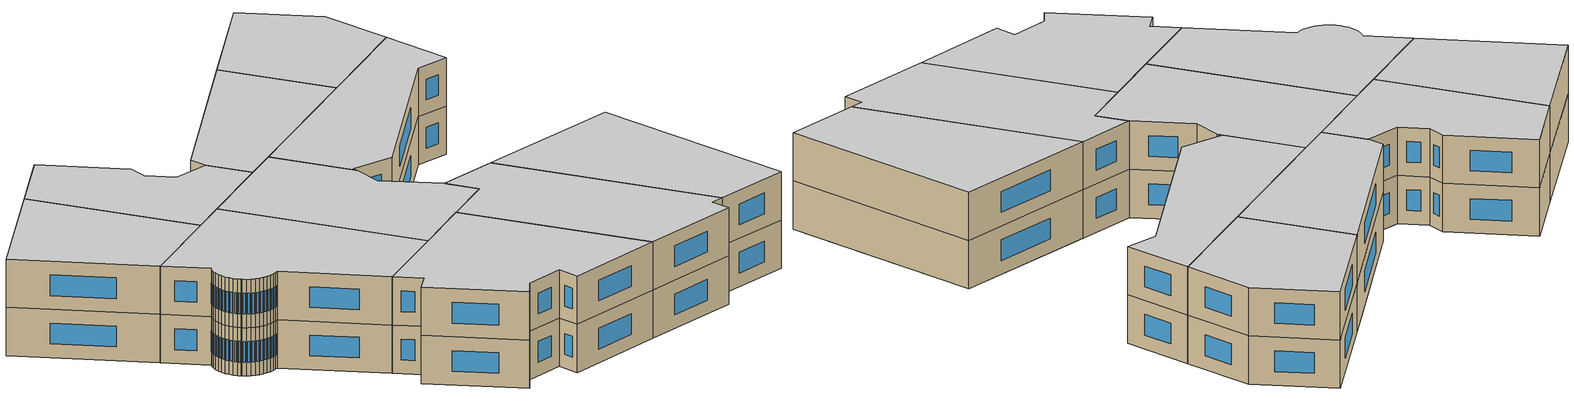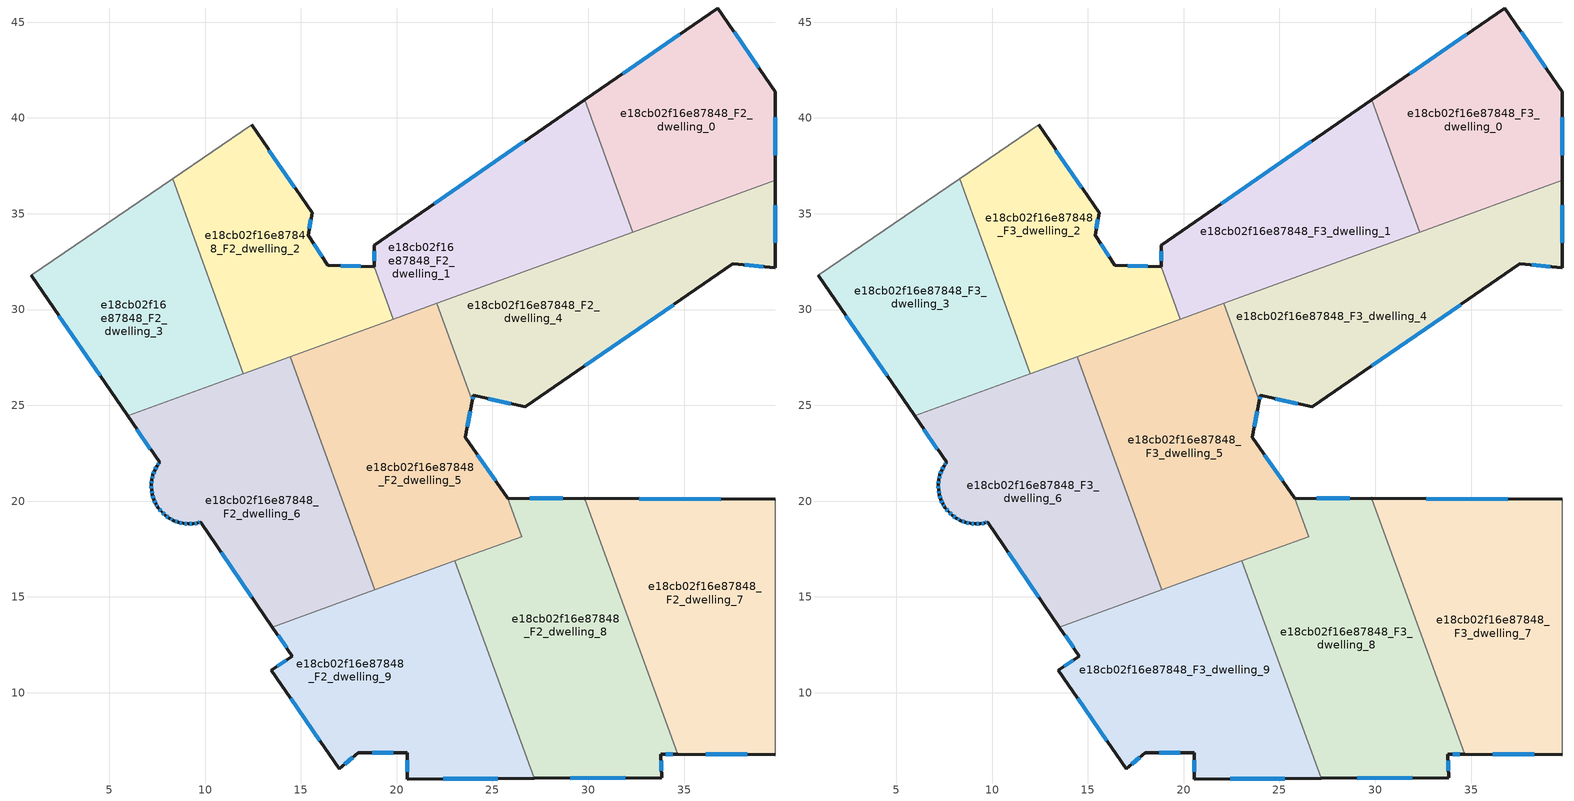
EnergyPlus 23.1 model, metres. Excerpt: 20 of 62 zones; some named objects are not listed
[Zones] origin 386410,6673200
e18cb02f16e87848_F2_dwelling_0
 floor to e18cb02f16e87848_F1_dwelling_4 (EU_floor_Construction): 36.76,45.74 39.75,41.37 39.75,36.74 32.33,34.04 29.82,40.94 z6
 wall outside (EU_wall_Construction): 39.75,36.74 39.75,41.37 36.76,45.74 29.82,40.95 z6:9
 wall to e18cb02f16e87848_F2_dwelling_1 (EU_wall_Construction): 29.82,40.95 32.32,34.04 z6:9
 wall to e18cb02f16e87848_F2_dwelling_4 (EU_wall_Construction): 32.32,34.04 39.75,36.74 z6:9
 window (EU_Window_Construction): 34.78,44.37 31.8,42.32 / 38.9,42.62 37.62,44.49 / 39.75,38.06 39.75,40.05 z6.86:8.14
e18cb02f16e87848_F2_dwelling_1
 floor to e18cb02f16e87848_F1_dwelling_0 (EU_floor_Construction): 27.97,39.67 22.83,30.59 19.83,29.5 18.84,32.23 18.82,33.36 z6
 floor to e18cb02f16e87848_F1_dwelling_5 (EU_floor_Construction): 32.32,34.05 22.83,30.59 26.61,37.28 z6
 floor to e18cb02f16e87848_F1_dwelling_4 (EU_floor_Construction): 29.82,40.94 32.32,34.05 26.61,37.28 27.97,39.67 z6
 wall outside (EU_wall_Construction): 29.82,40.95 18.82,33.36 18.84,32.23 z6:9
 wall to e18cb02f16e87848_F2_dwelling_2 (EU_wall_Construction): 18.84,32.23 19.83,29.5 z6:9
 wall to e18cb02f16e87848_F2_dwelling_5 (EU_wall_Construction): 19.83,29.5 22.1,30.33 z6:9
 wall to e18cb02f16e87848_F2_dwelling_4 (EU_wall_Construction): 22.1,30.33 32.32,34.04 z6:9
 window (EU_Window_Construction): 18.83,33.03 18.83,32.55 / 26.67,38.78 21.96,35.53 z6.86:8.14
e18cb02f16e87848_F2_dwelling_2
 floor to e18cb02f16e87848_F1_dwelling_1 (EU_floor_Construction): 15.59,35.05 15.38,33.88 16.4,32.32 16.59,32.31 17.98,30.15 19.4,29.35 14.08,27.41 11.12,29.09 8.31,36.82 12.43,39.64 z6
 floor to e18cb02f16e87848_F1_dwelling_0 (EU_floor_Construction): 18.84,32.23 19.83,29.5 19.4,29.35 17.98,30.15 17.8,30.43 16.59,32.31 z6
 floor to e18cb02f16e87848_F1_dwelling_2 (EU_floor_Construction): 14.08,27.41 12,26.66 11.12,29.09 z6
 wall outside (EU_wall_Construction): 18.84,32.23 16.4,32.32 15.38,33.88 15.59,35.05 12.43,39.64 z6:9
 wall to e18cb02f16e87848_F2_dwelling_3 (EU_wall_Construction): 8.31,36.82 12,26.66 z6:9
 wall adiabatic (EU_wall_Construction): 12.43,39.64 8.31,36.82 z6:9
 wall to e18cb02f16e87848_F2_dwelling_6 (EU_wall_Construction): 12,26.66 14.44,27.54 z6:9
 wall to e18cb02f16e87848_F2_dwelling_5 (EU_wall_Construction): 14.44,27.54 19.83,29.5 z6:9
 window (EU_Window_Construction): 16.11,32.76 15.67,33.44 / 18.14,32.25 17.1,32.29 / 14.68,36.36 13.33,38.33 / 15.44,34.22 15.53,34.71 z6.86:8.14
e18cb02f16e87848_F2_dwelling_3
 floor to e18cb02f16e87848_F1_dwelling_2 (EU_floor_Construction): 11.12,29.09 12,26.66 9.18,25.63 2.61,29.35 0.94,31.78 3.4,33.46 z6
 floor to e18cb02f16e87848_F1_dwelling_1 (EU_floor_Construction): 8.31,36.82 11.12,29.09 3.4,33.46 z6
 floor to e18cb02f16e87848_F1_dwelling_3 (EU_floor_Construction): 9.18,25.63 5.96,24.46 2.61,29.35 z6
 wall outside (EU_wall_Construction): 0.94,31.78 5.96,24.46 z6:9
 wall adiabatic (EU_wall_Construction): 8.31,36.82 0.94,31.78 z6:9
 wall to e18cb02f16e87848_F2_dwelling_6 (EU_wall_Construction): 5.96,24.46 12,26.65 z6:9
 window (EU_Window_Construction): 2.37,29.69 4.52,26.55 z6.86:8.14
e18cb02f16e87848_F2_dwelling_4
 floor to e18cb02f16e87848_F1_dwelling_5 (EU_floor_Construction): 33.62,33.31 30.26,27.36 27.88,25.72 22.71,28.64 22.33,29.71 22.83,30.59 32.33,34.04 z6
 floor to e18cb02f16e87848_F1_dwelling_4 (EU_floor_Construction): 39.75,36.74 39.75,32.18 37.55,32.39 30.26,27.36 33.62,33.31 32.33,34.04 z6
 floor to e18cb02f16e87848_F1_dwelling_0 (EU_floor_Construction): 22.83,30.59 22.33,29.71 22.1,30.33 z6
 floor to e18cb02f16e87848_F1_dwelling_6 (EU_floor_Construction): 27.88,25.72 26.72,24.93 24.01,25.52 23.95,25.23 22.71,28.64 z6
 wall outside (EU_wall_Construction): 23.96,25.23 24.01,25.52 26.72,24.93 37.55,32.39 39.75,32.18 39.75,36.74 z6:9
 wall to e18cb02f16e87848_F2_dwelling_5 (EU_wall_Construction): 22.1,30.33 23.96,25.23 z6:9
 window (EU_Window_Construction): 29.82,27.06 34.46,30.26 / 24.79,25.35 25.95,25.1 / 23.97,25.31 23.99,25.44 / 39.75,33.48 39.75,35.44 / 38.18,32.33 39.12,32.24 z6.86:8.14
e18cb02f16e87848_F2_dwelling_5
 floor to e18cb02f16e87848_F1_dwelling_6 (EU_floor_Construction): 22.71,28.64 23.95,25.23 23.59,23.34 25.8,20.16 25.95,19.75 24.65,17.47 21.49,16.32 17.75,18.44 17.04,20.38 21.96,29.07 z6
 floor to e18cb02f16e87848_F1_dwelling_1 (EU_floor_Construction): 21.46,28.18 19.34,24.43 14.59,27.12 14.44,27.54 19.4,29.35 z6
 floor to e18cb02f16e87848_F1_dwelling_8 (EU_floor_Construction): 25.95,19.75 26.53,18.15 26.1,18 25.23,18.49 z6
 floor to e18cb02f16e87848_F1_dwelling_5 (EU_floor_Construction): 22.33,29.71 22.71,28.64 21.96,29.07 z6
 floor to e18cb02f16e87848_F1_dwelling_9 (EU_floor_Construction): 26.1,18 24.65,17.47 25.23,18.49 z6
 floor to e18cb02f16e87848_F1_dwelling_2 (EU_floor_Construction): 19.34,24.43 17.38,20.98 16.68,21.38 14.59,27.12 z6
 floor adiabatic (EU_floor_Construction): 22.1,30.33 22.33,29.71 17.04,20.38 16.68,21.38 17.38,20.98 21.46,28.18 19.4,29.35 z6
 floor to e18cb02f16e87848_F1_dwelling_7 (EU_floor_Construction): 21.49,16.32 18.87,15.37 17.75,18.44 z6
 wall outside (EU_wall_Construction): 25.8,20.16 23.59,23.34 23.96,25.23 z6:9
 wall to e18cb02f16e87848_F2_dwelling_8 (EU_wall_Construction): 23.05,16.89 26.53,18.15 25.8,20.16 z6:9
 wall to e18cb02f16e87848_F2_dwelling_6 (EU_wall_Construction): 14.44,27.54 18.87,15.37 z6:9
 wall to e18cb02f16e87848_F2_dwelling_9 (EU_wall_Construction): 18.87,15.37 23.04,16.89 z6:9
 window (EU_Window_Construction): 25.17,21.07 24.22,22.43 / 23.69,23.88 23.85,24.69 z6.86:8.14
e18cb02f16e87848_F2_dwelling_6
 floor to e18cb02f16e87848_F1_dwelling_3 (EU_floor_Construction): 16.68,21.38 17.04,20.38 13.29,13.76 9.77,18.9 9.64,18.87 9.38,18.82 9.12,18.81 8.86,18.84 8.61,18.9 8.37,18.99 8.14,19.11 7.93,19.26 7.74,19.44 7.57,19.64 7.54,19.67 7.43,19.86 7.33,20.09 7.25,20.34 7.21,20.6 7.2,20.86 7.22,21.12 7.28,21.37 7.37,21.61 7.49,21.84 7.62,22.03 5.96,24.46 9.18,25.63 z6
 floor to e18cb02f16e87848_F1_dwelling_6 (EU_floor_Construction): 17.04,20.38 17.75,18.44 16.38,19.22 z6
 floor to e18cb02f16e87848_F1_dwelling_2 (EU_floor_Construction): 14.59,27.12 16.68,21.38 9.18,25.63 14.08,27.41 z6
 floor to e18cb02f16e87848_F1_dwelling_7 (EU_floor_Construction): 17.75,18.44 18.87,15.37 13.52,13.42 13.29,13.76 16.38,19.22 z6
 floor to e18cb02f16e87848_F1_dwelling_1 (EU_floor_Construction): 14.44,27.54 14.59,27.12 14.08,27.41 z6
 wall outside (EU_wall_Construction): 5.96,24.46 7.62,22.03 7.49,21.84 7.37,21.61 7.28,21.37 7.22,21.12 7.2,20.86 7.21,20.6 7.25,20.34 7.33,20.09 7.43,19.86 7.54,19.67 7.57,19.64 7.74,19.44 7.93,19.26 8.14,19.11 8.37,18.99 8.61,18.9 8.86,18.84 9.12,18.81 9.38,18.82 9.64,18.87 9.77,18.9 13.52,13.42 z6:9
 wall to e18cb02f16e87848_F2_dwelling_9 (EU_wall_Construction): 13.52,13.42 18.87,15.37 z6:9
 window (EU_Window_Construction): 8.44,18.96 8.54,18.92 / 8.2,19.07 8.3,19.02 / 7.99,19.22 8.08,19.15 / 7.79,19.39 7.87,19.31 / 7.62,19.58 7.69,19.49 / 7.47,19.8 7.51,19.73 / 7.36,20.03 7.4,19.92 / 7.27,20.27 7.3,20.16 / 7.22,20.52 7.24,20.42 / 7.2,20.78 7.2,20.67 / 7.22,21.04 7.21,20.93 / 7.26,21.3 7.24,21.19 / 7.35,21.54 7.31,21.44 / 7.46,21.78 7.41,21.68 / 7.59,21.98 7.53,21.9 / 6.43,23.76 7.15,22.72 / 10.84,17.34 12.45,14.99 / 9.68,18.88 9.73,18.89 / 9.46,18.83 9.56,18.85 / 9.2,18.82 9.31,18.82 / 8.94,18.83 9.05,18.82 / 8.68,18.88 8.79,18.85 z6.86:8.14
e18cb02f16e87848_F2_dwelling_7
 floor to e18cb02f16e87848_F1_dwelling_8 (EU_floor_Construction): 39.75,20.1 39.75,10.27 31.77,14.79 29.83,20.14 z6
 floor to e18cb02f16e87848_F1_dwelling_9 (EU_floor_Construction): 39.75,10.27 39.75,6.77 34.68,6.8 31.77,14.79 z6
 wall outside (EU_wall_Construction): 34.68,6.8 39.75,6.77 / 39.75,20.1 29.83,20.14 z6:9
 wall adiabatic (EU_wall_Construction): 39.75,6.77 39.75,20.1 z6:9
 wall to e18cb02f16e87848_F2_dwelling_8 (EU_wall_Construction): 29.83,20.14 34.67,6.8 z6:9
 window (EU_Window_Construction): 36.13,6.79 38.3,6.78 / 36.92,20.11 32.67,20.13 z6.86:8.14
e18cb02f16e87848_F2_dwelling_8
 floor to e18cb02f16e87848_F1_dwelling_9 (EU_floor_Construction): 31.77,14.79 34.67,6.8 33.78,6.8 33.73,8.18 24.26,13.54 23.54,15.51 24.65,17.47 26.1,18 z6
 floor to e18cb02f16e87848_F1_dwelling_10 (EU_floor_Construction): 33.73,8.18 33.84,5.56 27.17,5.53 24.26,13.54 z6
 floor to e18cb02f16e87848_F1_dwelling_8 (EU_floor_Construction): 29.83,20.14 31.77,14.79 26.1,18 26.53,18.15 25.95,19.75 26.17,20.16 z6
 floor to e18cb02f16e87848_F1_dwelling_6 (EU_floor_Construction): 24.65,17.47 23.54,15.51 23.04,16.88 z6; 26.17,20.16 25.95,19.75 25.8,20.16 z6
 wall outside (EU_wall_Construction): 27.17,5.53 33.84,5.56 33.78,6.8 34.67,6.8 / 29.83,20.14 25.8,20.16 z6:9
 wall to e18cb02f16e87848_F2_dwelling_9 (EU_wall_Construction): 23.04,16.88 27.17,5.53 z6:9
 window (EU_Window_Construction): 29.08,5.54 31.93,5.55 / 28.67,20.14 26.95,20.15 / 34.04,6.8 34.42,6.8 / 33.82,5.92 33.8,6.45 z6.86:8.14
e18cb02f16e87848_F2_dwelling_9
 floor to e18cb02f16e87848_F1_dwelling_10 (EU_floor_Construction): 24.26,13.54 27.17,5.53 20.55,5.5 20.56,6.87 18.65,6.88 22.87,14.33 z6
 floor to e18cb02f16e87848_F1_dwelling_7 (EU_floor_Construction): 23.39,15.25 18.65,6.88 18.01,6.88 17.01,6.03 13.45,11.17 14.56,11.91 13.52,13.42 21.49,16.32 z6
 floor to e18cb02f16e87848_F1_dwelling_9 (EU_floor_Construction): 23.54,15.51 24.26,13.54 22.87,14.33 z6
 floor to e18cb02f16e87848_F1_dwelling_6 (EU_floor_Construction): 23.04,16.88 23.54,15.51 23.39,15.25 21.49,16.32 z6
 wall outside (EU_wall_Construction): 13.52,13.42 14.56,11.91 13.45,11.17 17.01,6.03 18.01,6.88 20.56,6.87 20.55,5.5 27.17,5.53 z6:9
 window (EU_Window_Construction): 14.47,9.7 15.99,7.5 / 14.24,11.7 13.76,11.38 / 13.82,12.99 14.26,12.35 / 22.44,5.51 25.28,5.52 / 20.56,6.48 20.55,5.89 / 18.74,6.88 19.83,6.87 / 17.29,6.27 17.72,6.64 z6.86:8.14
e18cb02f16e87848_F3_dwelling_0
 floor to e18cb02f16e87848_F2_dwelling_0 (EU_floor_Construction): 36.76,45.74 39.75,41.37 39.75,36.74 32.32,34.04 29.82,40.95 z9
 wall outside (EU_wall_Construction): 39.75,36.74 39.75,41.37 36.76,45.74 29.82,40.95 z9:12
 wall to e18cb02f16e87848_F3_dwelling_1 (EU_wall_Construction): 29.82,40.95 32.32,34.04 z9:12
 wall to e18cb02f16e87848_F3_dwelling_4 (EU_wall_Construction): 32.32,34.04 39.75,36.74 z9:12
 window (EU_Window_Construction): 34.78,44.37 31.8,42.32 / 38.9,42.62 37.62,44.49 / 39.75,38.06 39.75,40.05 z9.86:11.14
 ceiling to e18cb02f16e87848_F4_dwelling_0 (EU_floor_Construction): 39.75,36.74 39.75,41.37 36.76,45.74 29.82,40.95 32.32,34.04 z12
e18cb02f16e87848_F3_dwelling_1
 floor to e18cb02f16e87848_F2_dwelling_1 (EU_floor_Construction): 29.82,40.95 32.32,34.04 19.83,29.5 18.84,32.23 18.82,33.36 z9
 wall outside (EU_wall_Construction): 29.82,40.95 18.82,33.36 18.84,32.23 z9:12
 wall to e18cb02f16e87848_F3_dwelling_2 (EU_wall_Construction): 18.84,32.23 19.83,29.5 z9:12
 wall to e18cb02f16e87848_F3_dwelling_5 (EU_wall_Construction): 19.83,29.5 22.1,30.33 z9:12
 wall to e18cb02f16e87848_F3_dwelling_4 (EU_wall_Construction): 22.1,30.33 32.32,34.04 z9:12
 window (EU_Window_Construction): 18.83,33.03 18.83,32.55 / 26.67,38.78 21.96,35.53 z9.86:11.14
 ceiling to e18cb02f16e87848_F4_dwelling_1 (EU_floor_Construction): 32.32,34.04 29.82,40.95 18.82,33.36 18.84,32.23 19.83,29.5 z12
e18cb02f16e87848_F3_dwelling_2
 floor to e18cb02f16e87848_F2_dwelling_2 (EU_floor_Construction): 15.59,35.05 15.38,33.88 16.4,32.32 18.84,32.23 19.83,29.5 12,26.66 8.31,36.82 12.43,39.64 z9
 wall outside (EU_wall_Construction): 18.84,32.23 16.4,32.32 15.38,33.88 15.59,35.05 12.43,39.64 z9:12
 wall to e18cb02f16e87848_F3_dwelling_3 (EU_wall_Construction): 8.31,36.82 12,26.66 z9:12
 wall adiabatic (EU_wall_Construction): 12.43,39.64 8.31,36.82 z9:12
 wall to e18cb02f16e87848_F3_dwelling_6 (EU_wall_Construction): 12,26.66 14.44,27.54 z9:12
 wall to e18cb02f16e87848_F3_dwelling_5 (EU_wall_Construction): 14.44,27.54 19.83,29.5 z9:12
 window (EU_Window_Construction): 16.11,32.76 15.67,33.44 / 18.14,32.25 17.1,32.29 / 14.68,36.36 13.33,38.33 / 15.44,34.22 15.53,34.71 z9.86:11.14
 ceiling to e18cb02f16e87848_F4_dwelling_2 (EU_floor_Construction): 19.83,29.5 18.84,32.23 16.4,32.32 15.38,33.88 15.59,35.05 12.43,39.64 8.31,36.82 12,26.66 z12
e18cb02f16e87848_F3_dwelling_3
 floor to e18cb02f16e87848_F2_dwelling_3 (EU_floor_Construction): 8.31,36.82 12,26.66 5.96,24.46 0.94,31.78 z9
 wall outside (EU_wall_Construction): 0.94,31.78 5.96,24.46 z9:12
 wall adiabatic (EU_wall_Construction): 8.31,36.82 0.94,31.78 z9:12
 wall to e18cb02f16e87848_F3_dwelling_6 (EU_wall_Construction): 5.96,24.46 12,26.65 z9:12
 window (EU_Window_Construction): 2.37,29.69 4.52,26.55 z9.86:11.14
 ceiling to e18cb02f16e87848_F4_dwelling_3 (EU_floor_Construction): 12,26.66 8.31,36.82 0.94,31.78 5.96,24.46 z12
e18cb02f16e87848_F3_dwelling_4
 floor to e18cb02f16e87848_F2_dwelling_4 (EU_floor_Construction): 39.75,36.74 39.75,32.18 37.55,32.39 26.72,24.93 24.01,25.52 23.96,25.23 22.1,30.33 z9
 wall outside (EU_wall_Construction): 23.96,25.23 24.01,25.52 26.72,24.93 37.55,32.39 39.75,32.18 39.75,36.74 z9:12
 wall to e18cb02f16e87848_F3_dwelling_5 (EU_wall_Construction): 22.1,30.33 23.96,25.23 z9:12
 window (EU_Window_Construction): 29.82,27.06 34.46,30.26 / 24.79,25.35 25.95,25.1 / 23.97,25.31 23.99,25.44 / 39.75,33.48 39.75,35.44 / 38.18,32.33 39.12,32.24 z9.86:11.14
 ceiling to e18cb02f16e87848_F4_dwelling_4 (EU_floor_Construction): 39.75,32.18 39.75,36.74 22.1,30.33 23.96,25.23 24.01,25.52 26.72,24.93 37.55,32.39 z12
e18cb02f16e87848_F3_dwelling_5
 floor to e18cb02f16e87848_F2_dwelling_5 (EU_floor_Construction): 22.1,30.33 23.96,25.23 23.59,23.34 25.8,20.16 26.53,18.15 18.87,15.37 14.44,27.54 z9
 wall outside (EU_wall_Construction): 25.8,20.16 23.59,23.34 23.96,25.23 z9:12
 wall to e18cb02f16e87848_F3_dwelling_8 (EU_wall_Construction): 23.05,16.89 26.53,18.15 25.8,20.16 z9:12
 wall to e18cb02f16e87848_F3_dwelling_6 (EU_wall_Construction): 14.44,27.54 18.87,15.37 z9:12
 wall to e18cb02f16e87848_F3_dwelling_9 (EU_wall_Construction): 18.87,15.37 23.04,16.89 z9:12
 window (EU_Window_Construction): 25.17,21.07 24.22,22.43 / 23.69,23.88 23.85,24.69 z9.86:11.14
 ceiling to e18cb02f16e87848_F4_dwelling_5 (EU_floor_Construction): 26.53,18.15 25.8,20.16 23.59,23.34 23.96,25.23 22.1,30.33 14.44,27.54 18.87,15.37 z12
e18cb02f16e87848_F3_dwelling_6
 floor to e18cb02f16e87848_F2_dwelling_6 (EU_floor_Construction): 14.44,27.54 18.87,15.37 13.52,13.42 9.77,18.9 9.64,18.87 9.38,18.82 9.12,18.81 8.86,18.84 8.61,18.9 8.37,18.99 8.14,19.11 7.93,19.26 7.74,19.44 7.57,19.64 7.54,19.67 7.43,19.86 7.33,20.09 7.25,20.34 7.21,20.6 7.2,20.86 7.22,21.12 7.28,21.37 7.37,21.61 7.49,21.84 7.62,22.03 5.96,24.46 z9
 wall outside (EU_wall_Construction): 5.96,24.46 7.62,22.03 7.49,21.84 7.37,21.61 7.28,21.37 7.22,21.12 7.2,20.86 7.21,20.6 7.25,20.34 7.33,20.09 7.43,19.86 7.54,19.67 7.57,19.64 7.74,19.44 7.93,19.26 8.14,19.11 8.37,18.99 8.61,18.9 8.86,18.84 9.12,18.81 9.38,18.82 9.64,18.87 9.77,18.9 13.52,13.42 z9:12
 wall to e18cb02f16e87848_F3_dwelling_9 (EU_wall_Construction): 13.52,13.42 18.87,15.37 z9:12
 window (EU_Window_Construction): 8.44,18.96 8.54,18.92 / 8.2,19.07 8.3,19.02 / 7.99,19.22 8.08,19.15 / 7.79,19.39 7.87,19.31 / 7.62,19.58 7.69,19.49 / 7.47,19.8 7.51,19.73 / 7.36,20.03 7.4,19.92 / 7.27,20.27 7.3,20.16 / 7.22,20.52 7.24,20.42 / 7.2,20.78 7.2,20.67 / 7.22,21.04 7.21,20.93 / 7.26,21.3 7.24,21.19 / 7.35,21.54 7.31,21.44 / 7.46,21.78 7.41,21.68 / 7.59,21.98 7.53,21.9 / 6.43,23.76 7.15,22.72 / 10.84,17.34 12.45,14.99 / 9.68,18.88 9.73,18.89 / 9.46,18.83 9.56,18.85 / 9.2,18.82 9.31,18.82 / 8.94,18.83 9.05,18.82 / 8.68,18.88 8.79,18.85 z9.86:11.14
 ceiling to e18cb02f16e87848_F4_dwelling_6 (EU_floor_Construction): 18.87,15.37 14.44,27.54 5.96,24.46 7.62,22.03 7.49,21.84 7.37,21.61 7.28,21.37 7.22,21.12 7.2,20.86 7.21,20.6 7.25,20.34 7.33,20.09 7.43,19.86 7.54,19.67 7.57,19.64 7.74,19.44 7.93,19.26 8.14,19.11 8.37,18.99 8.61,18.9 8.86,18.84 9.12,18.81 9.38,18.82 9.64,18.87 9.77,18.9 13.52,13.42 z12
e18cb02f16e87848_F3_dwelling_7
 floor to e18cb02f16e87848_F2_dwelling_7 (EU_floor_Construction): 39.75,20.1 39.75,6.77 34.67,6.8 29.83,20.14 z9
 wall outside (EU_wall_Construction): 34.68,6.8 39.75,6.77 / 39.75,20.1 29.83,20.14 z9:12
 wall adiabatic (EU_wall_Construction): 39.75,6.77 39.75,20.1 z9:12
 wall to e18cb02f16e87848_F3_dwelling_8 (EU_wall_Construction): 29.83,20.14 34.67,6.8 z9:12
 window (EU_Window_Construction): 36.13,6.79 38.3,6.78 / 36.92,20.11 32.67,20.13 z9.86:11.14
 ceiling to e18cb02f16e87848_F4_dwelling_7 (EU_floor_Construction): 39.75,6.77 39.75,20.1 29.83,20.14 34.68,6.8 z12
e18cb02f16e87848_F3_dwelling_8
 floor to e18cb02f16e87848_F2_dwelling_8 (EU_floor_Construction): 29.83,20.14 34.67,6.8 33.78,6.8 33.84,5.56 27.17,5.53 23.04,16.88 26.53,18.15 25.8,20.16 z9
 wall outside (EU_wall_Construction): 27.17,5.53 33.84,5.56 33.78,6.8 34.67,6.8 / 29.83,20.14 25.8,20.16 z9:12
 wall to e18cb02f16e87848_F3_dwelling_9 (EU_wall_Construction): 23.04,16.88 27.17,5.53 z9:12
 window (EU_Window_Construction): 29.08,5.54 31.93,5.55 / 28.67,20.14 26.95,20.15 / 34.04,6.8 34.42,6.8 / 33.82,5.92 33.8,6.45 z9.86:11.14
 ceiling to e18cb02f16e87848_F4_dwelling_8 (EU_floor_Construction): 33.84,5.56 33.78,6.8 34.67,6.8 29.83,20.14 25.8,20.16 26.53,18.15 23.04,16.88 27.17,5.53 z12
e18cb02f16e87848_F3_dwelling_9
 floor to e18cb02f16e87848_F2_dwelling_9 (EU_floor_Construction): 23.04,16.88 27.17,5.53 20.55,5.5 20.56,6.87 18.01,6.88 17.01,6.03 13.45,11.17 14.56,11.91 13.52,13.42 z9
 wall outside (EU_wall_Construction): 13.52,13.42 14.56,11.91 13.45,11.17 17.01,6.03 18.01,6.88 20.56,6.87 20.55,5.5 27.17,5.53 z9:12
 window (EU_Window_Construction): 14.47,9.7 15.99,7.5 / 14.24,11.7 13.76,11.38 / 13.82,12.99 14.26,12.35 / 22.44,5.51 25.28,5.52 / 20.56,6.48 20.55,5.89 / 18.74,6.88 19.83,6.87 / 17.29,6.27 17.72,6.64 z9.86:11.14
 ceiling to e18cb02f16e87848_F4_dwelling_9 (EU_floor_Construction): 27.17,5.53 23.04,16.88 13.52,13.42 14.56,11.91 13.45,11.17 17.01,6.03 18.01,6.88 20.56,6.87 20.55,5.5 z12
[Building]
EU S2 Campaign: North Axis=0; Terrain=City; Solar Distribution=FullExterior
[Site:Location]
Helsinki-Vantaa.AP: Latitude=60.317; Longitude=24.963; Time Zone=2; Elevation=54.6
[SizingPeriod:WeatherFileDays]
AnnualSizingPeriod: Begin Month=1; Begin Day of Month=1; End Month=12; End Day of Month=31; Day of Week for Start Day=Monday; Use Weather File Daylight Saving Period=No; Use Weather File Rain and Snow Indicators=No
[MATERIAL]
EU_InternalMass_Material: Roughness=MediumRough; Thickness=0.1; Conductivity=1; Density=1800; Specific Heat=900; Thermal Absorptance=0.9; Solar Absorptance=0.7; Visible Absorptance=0.7
[MATERIAL:NOMASS] Roughness=MediumRough; Thermal Absorptance=0.9; Solar Absorptance=0.7; Visible Absorptance=0.7
Name | Thermal Resistance
EU_wall_NoMass | 1.10183
EU_floor_NoMass | 1.70606
[WINDOWMATERIAL:SIMPLEGLAZINGSYSTEM]
EU_Window_SimpleGlazing: UFactor=3.11035; Solar Heat Gain Coefficient=0.8; Visible Transmittance=0.8
[CONSTRUCTION]
EU_wall_Construction: EU_wall_NoMass
EU_floor_Construction: EU_floor_NoMass
EU_Window_Construction: EU_Window_SimpleGlazing
EU_InternalMass_Construction: EU_InternalMass_Material
[ZONE] Type=1; Multiplier=1; Ceiling Height=autocalculate; Floor Area=autocalculate; Part of Total Floor Area=Yes
Name | Volume
e18cb02f16e87848_F2_dwelling_0; e18cb02f16e87848_F3_dwelling_0 | 223.135
e18cb02f16e87848_F2_dwelling_1; e18cb02f16e87848_F3_dwelling_1 | 223.154
e18cb02f16e87848_F2_dwelling_2; e18cb02f16e87848_F3_dwelling_2 | 223.125
e18cb02f16e87848_F2_dwelling_3; e18cb02f16e87848_F3_dwelling_3 | 223.16
e18cb02f16e87848_F2_dwelling_4; e18cb02f16e87848_F3_dwelling_4 | 267.654
e18cb02f16e87848_F2_dwelling_5; e18cb02f16e87848_F3_dwelling_5 | 308.796
e18cb02f16e87848_F2_dwelling_6; e18cb02f16e87848_F3_dwelling_6 | 297.479
e18cb02f16e87848_F2_dwelling_7 | 299.862
e18cb02f16e87848_F3_dwelling_7 | 299.982
e18cb02f16e87848_F2_dwelling_8; e18cb02f16e87848_F3_dwelling_8 | 313.569
e18cb02f16e87848_F2_dwelling_9; e18cb02f16e87848_F3_dwelling_9 | 297.522
[INTERNALMASS] Construction=EU_InternalMass_Construction
Name | Zone or ZoneList | Surface Area
e18cb02f16e87848_F2_dwelling_0_EU_InternalMass | e18cb02f16e87848_F2_dwelling_0 | 74.378
e18cb02f16e87848_F2_dwelling_1_EU_InternalMass | e18cb02f16e87848_F2_dwelling_1 | 74.3846
e18cb02f16e87848_F2_dwelling_2_EU_InternalMass | e18cb02f16e87848_F2_dwelling_2 | 74.3747
e18cb02f16e87848_F2_dwelling_3_EU_InternalMass | e18cb02f16e87848_F2_dwelling_3 | 74.3869
e18cb02f16e87848_F2_dwelling_4_EU_InternalMass | e18cb02f16e87848_F2_dwelling_4 | 89.2179
e18cb02f16e87848_F2_dwelling_5_EU_InternalMass | e18cb02f16e87848_F2_dwelling_5 | 102.932
e18cb02f16e87848_F2_dwelling_6_EU_InternalMass | e18cb02f16e87848_F2_dwelling_6 | 99.1596
e18cb02f16e87848_F2_dwelling_7_EU_InternalMass | e18cb02f16e87848_F2_dwelling_7 | 100
e18cb02f16e87848_F2_dwelling_8_EU_InternalMass | e18cb02f16e87848_F2_dwelling_8 | 104.528
e18cb02f16e87848_F2_dwelling_9_EU_InternalMass | e18cb02f16e87848_F2_dwelling_9 | 99.1774
e18cb02f16e87848_F3_dwelling_0_EU_InternalMass | e18cb02f16e87848_F3_dwelling_0 | 74.378
e18cb02f16e87848_F3_dwelling_1_EU_InternalMass | e18cb02f16e87848_F3_dwelling_1 | 74.3846
e18cb02f16e87848_F3_dwelling_2_EU_InternalMass | e18cb02f16e87848_F3_dwelling_2 | 74.3747
e18cb02f16e87848_F3_dwelling_3_EU_InternalMass | e18cb02f16e87848_F3_dwelling_3 | 74.3869
e18cb02f16e87848_F3_dwelling_4_EU_InternalMass | e18cb02f16e87848_F3_dwelling_4 | 89.2179
e18cb02f16e87848_F3_dwelling_5_EU_InternalMass | e18cb02f16e87848_F3_dwelling_5 | 102.932
e18cb02f16e87848_F3_dwelling_6_EU_InternalMass | e18cb02f16e87848_F3_dwelling_6 | 99.1596
e18cb02f16e87848_F3_dwelling_7_EU_InternalMass | e18cb02f16e87848_F3_dwelling_7 | 100
e18cb02f16e87848_F3_dwelling_8_EU_InternalMass | e18cb02f16e87848_F3_dwelling_8 | 104.528
e18cb02f16e87848_F3_dwelling_9_EU_InternalMass | e18cb02f16e87848_F3_dwelling_9 | 99.1774
[OTHEREQUIPMENT] Fuel Type=Electricity; Design Level Calculation Method=Watts/Area; Power per Zone Floor Area=1; Fraction Latent=0; Fraction Radiant=0; Fraction Lost=0; Carbon Dioxide Generation Rate=0; EndUse Subcategory=EU_Step8_InternalGains
Name | Zone or ZoneList or Space or SpaceList | Schedule
EU_Step8_InternalGain_e18cb02f16e87848_F2_dwelling_0_f000 | e18cb02f16e87848_F2_dwelling_0 | EU_Step8_GainSchedule_e18cb02f16e87848_F2_dwelling_0_f000
EU_Step8_InternalGain_e18cb02f16e87848_F2_dwelling_1_f000 | e18cb02f16e87848_F2_dwelling_1 | EU_Step8_GainSchedule_e18cb02f16e87848_F2_dwelling_1_f000
EU_Step8_InternalGain_e18cb02f16e87848_F2_dwelling_2_f000 | e18cb02f16e87848_F2_dwelling_2 | EU_Step8_GainSchedule_e18cb02f16e87848_F2_dwelling_2_f000
EU_Step8_InternalGain_e18cb02f16e87848_F2_dwelling_3_f000 | e18cb02f16e87848_F2_dwelling_3 | EU_Step8_GainSchedule_e18cb02f16e87848_F2_dwelling_3_f000
EU_Step8_InternalGain_e18cb02f16e87848_F2_dwelling_4_f000 | e18cb02f16e87848_F2_dwelling_4 | EU_Step8_GainSchedule_e18cb02f16e87848_F2_dwelling_4_f000
EU_Step8_InternalGain_e18cb02f16e87848_F2_dwelling_5_f000 | e18cb02f16e87848_F2_dwelling_5 | EU_Step8_GainSchedule_e18cb02f16e87848_F2_dwelling_5_f000
EU_Step8_InternalGain_e18cb02f16e87848_F2_dwelling_6_f000 | e18cb02f16e87848_F2_dwelling_6 | EU_Step8_GainSchedule_e18cb02f16e87848_F2_dwelling_6_f000
EU_Step8_InternalGain_e18cb02f16e87848_F2_dwelling_7_f000 | e18cb02f16e87848_F2_dwelling_7 | EU_Step8_GainSchedule_e18cb02f16e87848_F2_dwelling_7_f000
EU_Step8_InternalGain_e18cb02f16e87848_F2_dwelling_8_f000 | e18cb02f16e87848_F2_dwelling_8 | EU_Step8_GainSchedule_e18cb02f16e87848_F2_dwelling_8_f000
EU_Step8_InternalGain_e18cb02f16e87848_F2_dwelling_9_f000 | e18cb02f16e87848_F2_dwelling_9 | EU_Step8_GainSchedule_e18cb02f16e87848_F2_dwelling_9_f000
EU_Step8_InternalGain_e18cb02f16e87848_F3_dwelling_0_f000 | e18cb02f16e87848_F3_dwelling_0 | EU_Step8_GainSchedule_e18cb02f16e87848_F3_dwelling_0_f000
EU_Step8_InternalGain_e18cb02f16e87848_F3_dwelling_1_f000 | e18cb02f16e87848_F3_dwelling_1 | EU_Step8_GainSchedule_e18cb02f16e87848_F3_dwelling_1_f000
EU_Step8_InternalGain_e18cb02f16e87848_F3_dwelling_2_f000 | e18cb02f16e87848_F3_dwelling_2 | EU_Step8_GainSchedule_e18cb02f16e87848_F3_dwelling_2_f000
EU_Step8_InternalGain_e18cb02f16e87848_F3_dwelling_3_f000 | e18cb02f16e87848_F3_dwelling_3 | EU_Step8_GainSchedule_e18cb02f16e87848_F3_dwelling_3_f000
EU_Step8_InternalGain_e18cb02f16e87848_F3_dwelling_4_f000 | e18cb02f16e87848_F3_dwelling_4 | EU_Step8_GainSchedule_e18cb02f16e87848_F3_dwelling_4_f000
EU_Step8_InternalGain_e18cb02f16e87848_F3_dwelling_5_f000 | e18cb02f16e87848_F3_dwelling_5 | EU_Step8_GainSchedule_e18cb02f16e87848_F3_dwelling_5_f000
EU_Step8_InternalGain_e18cb02f16e87848_F3_dwelling_6_f000 | e18cb02f16e87848_F3_dwelling_6 | EU_Step8_GainSchedule_e18cb02f16e87848_F3_dwelling_6_f000
EU_Step8_InternalGain_e18cb02f16e87848_F3_dwelling_7_f000 | e18cb02f16e87848_F3_dwelling_7 | EU_Step8_GainSchedule_e18cb02f16e87848_F3_dwelling_7_f000
EU_Step8_InternalGain_e18cb02f16e87848_F3_dwelling_8_f000 | e18cb02f16e87848_F3_dwelling_8 | EU_Step8_GainSchedule_e18cb02f16e87848_F3_dwelling_8_f000
EU_Step8_InternalGain_e18cb02f16e87848_F3_dwelling_9_f000 | e18cb02f16e87848_F3_dwelling_9 | EU_Step8_GainSchedule_e18cb02f16e87848_F3_dwelling_9_f000
[ZONEVENTILATION:DESIGNFLOWRATE] Schedule=EU_AlwaysOn; Design Flow Rate Calculation Method=AirChanges/Hour; Air Changes per Hour=0.756316; Ventilation Type=Natural; Fan Pressure Rise=0; Fan Total Efficiency=1; Constant Term Coefficient=1; Temperature Term Coefficient=0; Velocity Term Coefficient=0; Velocity Squared Term Coefficient=0; Minimum Indoor Temperature=-100; Maximum Indoor Temperature=100; Delta Temperature=-100; Minimum Outdoor Temperature=-100; Maximum Outdoor Temperature=100; Maximum Wind Speed=40
Name | Zone or ZoneList or Space or SpaceList
EU_ConstantAir_e18cb02f16e87848_F2_dwelling_0 | e18cb02f16e87848_F2_dwelling_0
EU_ConstantAir_e18cb02f16e87848_F2_dwelling_1 | e18cb02f16e87848_F2_dwelling_1
EU_ConstantAir_e18cb02f16e87848_F2_dwelling_2 | e18cb02f16e87848_F2_dwelling_2
EU_ConstantAir_e18cb02f16e87848_F2_dwelling_3 | e18cb02f16e87848_F2_dwelling_3
EU_ConstantAir_e18cb02f16e87848_F2_dwelling_4 | e18cb02f16e87848_F2_dwelling_4
EU_ConstantAir_e18cb02f16e87848_F2_dwelling_5 | e18cb02f16e87848_F2_dwelling_5
EU_ConstantAir_e18cb02f16e87848_F2_dwelling_6 | e18cb02f16e87848_F2_dwelling_6
EU_ConstantAir_e18cb02f16e87848_F2_dwelling_7 | e18cb02f16e87848_F2_dwelling_7
EU_ConstantAir_e18cb02f16e87848_F2_dwelling_8 | e18cb02f16e87848_F2_dwelling_8
EU_ConstantAir_e18cb02f16e87848_F2_dwelling_9 | e18cb02f16e87848_F2_dwelling_9
EU_ConstantAir_e18cb02f16e87848_F3_dwelling_0 | e18cb02f16e87848_F3_dwelling_0
EU_ConstantAir_e18cb02f16e87848_F3_dwelling_1 | e18cb02f16e87848_F3_dwelling_1
EU_ConstantAir_e18cb02f16e87848_F3_dwelling_2 | e18cb02f16e87848_F3_dwelling_2
EU_ConstantAir_e18cb02f16e87848_F3_dwelling_3 | e18cb02f16e87848_F3_dwelling_3
EU_ConstantAir_e18cb02f16e87848_F3_dwelling_4 | e18cb02f16e87848_F3_dwelling_4
EU_ConstantAir_e18cb02f16e87848_F3_dwelling_5 | e18cb02f16e87848_F3_dwelling_5
EU_ConstantAir_e18cb02f16e87848_F3_dwelling_6 | e18cb02f16e87848_F3_dwelling_6
EU_ConstantAir_e18cb02f16e87848_F3_dwelling_7 | e18cb02f16e87848_F3_dwelling_7
EU_ConstantAir_e18cb02f16e87848_F3_dwelling_8 | e18cb02f16e87848_F3_dwelling_8
EU_ConstantAir_e18cb02f16e87848_F3_dwelling_9 | e18cb02f16e87848_F3_dwelling_9
[HVACTEMPLATE:ZONE:IDEALLOADSAIRSYSTEM] System Availability Schedule=EU_AlwaysOn; Maximum Heating Supply Air Temperature=50; Minimum Cooling Supply Air Temperature=13; Maximum Heating Supply Air Humidity Ratio=0.0156; Minimum Cooling Supply Air Humidity Ratio=0.0077; Heating Limit=NoLimit; Cooling Limit=NoLimit; Heating Availability Schedule=EU_AlwaysOn; Cooling Availability Schedule=EU_CoolingOff; Dehumidification Control Type=ConstantSensibleHeatRatio; Cooling Sensible Heat Ratio=0.7; Dehumidification Setpoint=60; Humidification Control Type=None; Humidification Setpoint=30; Outdoor Air Method=None; Outdoor Air Flow Rate per Person=0.00944; Outdoor Air Flow Rate per Zone Floor Area=0; Outdoor Air Flow Rate per Zone=0; Demand Controlled Ventilation Type=None; Outdoor Air Economizer Type=NoEconomizer; Heat Recovery Type=None; Sensible Heat Recovery Effectiveness=0.7; Latent Heat Recovery Effectiveness=0.65
Name | Template Thermostat
e18cb02f16e87848_F2_dwelling_0 | EU_HeatOnly_e18cb02f16e87848_F2_dwelling_0
e18cb02f16e87848_F2_dwelling_1 | EU_HeatOnly_e18cb02f16e87848_F2_dwelling_1
e18cb02f16e87848_F2_dwelling_2 | EU_HeatOnly_e18cb02f16e87848_F2_dwelling_2
e18cb02f16e87848_F2_dwelling_3 | EU_HeatOnly_e18cb02f16e87848_F2_dwelling_3
e18cb02f16e87848_F2_dwelling_4 | EU_HeatOnly_e18cb02f16e87848_F2_dwelling_4
e18cb02f16e87848_F2_dwelling_5 | EU_HeatOnly_e18cb02f16e87848_F2_dwelling_5
e18cb02f16e87848_F2_dwelling_6 | EU_HeatOnly_e18cb02f16e87848_F2_dwelling_6
e18cb02f16e87848_F2_dwelling_7 | EU_HeatOnly_e18cb02f16e87848_F2_dwelling_7
e18cb02f16e87848_F2_dwelling_8 | EU_HeatOnly_e18cb02f16e87848_F2_dwelling_8
e18cb02f16e87848_F2_dwelling_9 | EU_HeatOnly_e18cb02f16e87848_F2_dwelling_9
e18cb02f16e87848_F3_dwelling_0 | EU_HeatOnly_e18cb02f16e87848_F3_dwelling_0
e18cb02f16e87848_F3_dwelling_1 | EU_HeatOnly_e18cb02f16e87848_F3_dwelling_1
e18cb02f16e87848_F3_dwelling_2 | EU_HeatOnly_e18cb02f16e87848_F3_dwelling_2
e18cb02f16e87848_F3_dwelling_3 | EU_HeatOnly_e18cb02f16e87848_F3_dwelling_3
e18cb02f16e87848_F3_dwelling_4 | EU_HeatOnly_e18cb02f16e87848_F3_dwelling_4
e18cb02f16e87848_F3_dwelling_5 | EU_HeatOnly_e18cb02f16e87848_F3_dwelling_5
e18cb02f16e87848_F3_dwelling_6 | EU_HeatOnly_e18cb02f16e87848_F3_dwelling_6
e18cb02f16e87848_F3_dwelling_7 | EU_HeatOnly_e18cb02f16e87848_F3_dwelling_7
e18cb02f16e87848_F3_dwelling_8 | EU_HeatOnly_e18cb02f16e87848_F3_dwelling_8
e18cb02f16e87848_F3_dwelling_9 | EU_HeatOnly_e18cb02f16e87848_F3_dwelling_9
[SIZING:ZONE] Zone Cooling Design Supply Air Temperature Input Method=SupplyAirTemperature; Zone Cooling Design Supply Air Temperature=13; Zone Heating Design Supply Air Temperature Input Method=SupplyAirTemperature; Zone Heating Design Supply Air Temperature=50; Zone Cooling Design Supply Air Humidity Ratio=0.008; Zone Heating Design Supply Air Humidity Ratio=0.008; Cooling Design Air Flow Method=DesignDay; Cooling Design Air Flow Rate=0; Cooling Minimum Air Flow per Zone Floor Area=0.000762; Cooling Minimum Air Flow=0; Cooling Minimum Air Flow Fraction=0.2; Heating Design Air Flow Method=DesignDay; Heating Design Air Flow Rate=0; Heating Maximum Air Flow per Zone Floor Area=0.002032; Heating Maximum Air Flow=0.141576; Heating Maximum Air Flow Fraction=0.3; Account for Dedicated Outdoor Air System=No; Dedicated Outdoor Air System Control Strategy=NeutralSupplyAir; Dedicated Outdoor Air Low Setpoint Temperature for Design=autosize; Dedicated Outdoor Air High Setpoint Temperature for Design=autosize; Zone Load Sizing Method=Sensible Load Only No Latent Load; Zone Latent Cooling Design Supply Air Humidity Ratio Input Method=HumidityRatioDifference; Zone Cooling Design Supply Air Humidity Ratio Difference=0.005; Zone Latent Heating Design Supply Air Humidity Ratio Input Method=HumidityRatioDifference; Zone Humidification Design Supply Air Humidity Ratio Difference=0.005
e18cb02f16e87848_F2_dwelling_0; e18cb02f16e87848_F2_dwelling_1; e18cb02f16e87848_F2_dwelling_2; e18cb02f16e87848_F2_dwelling_3; e18cb02f16e87848_F2_dwelling_4; e18cb02f16e87848_F2_dwelling_5; e18cb02f16e87848_F2_dwelling_6; e18cb02f16e87848_F2_dwelling_7; e18cb02f16e87848_F2_dwelling_8; e18cb02f16e87848_F2_dwelling_9; e18cb02f16e87848_F3_dwelling_0; e18cb02f16e87848_F3_dwelling_1; e18cb02f16e87848_F3_dwelling_2; e18cb02f16e87848_F3_dwelling_3; e18cb02f16e87848_F3_dwelling_4; e18cb02f16e87848_F3_dwelling_5; e18cb02f16e87848_F3_dwelling_6; e18cb02f16e87848_F3_dwelling_7; e18cb02f16e87848_F3_dwelling_8; e18cb02f16e87848_F3_dwelling_9
[SCHEDULE:CONSTANT]
Name | Hourly Value
EU_AlwaysOn | 1
EU_CoolingOff | 0
[SCHEDULE:FILE] Column Number=1; Rows to Skip at Top=0; Number of Hours of Data=8760; Column Separator=Comma; Interpolate to Timestep=No; Minutes per Item=60; Adjust Schedule for Daylight Savings=Yes
Name | File
EU_Step8_GainSchedule_e18cb02f16e87848_F2_dwelling_0_f000 | ../../schedules/e18cb02f16e87848/e18cb02f16e87848_F2_dwelling_0_f000_gain.csv
EU_Step8_GainSchedule_e18cb02f16e87848_F2_dwelling_1_f000 | ../../schedules/e18cb02f16e87848/e18cb02f16e87848_F2_dwelling_1_f000_gain.csv
EU_Step8_GainSchedule_e18cb02f16e87848_F2_dwelling_2_f000 | ../../schedules/e18cb02f16e87848/e18cb02f16e87848_F2_dwelling_2_f000_gain.csv
EU_Step8_GainSchedule_e18cb02f16e87848_F2_dwelling_3_f000 | ../../schedules/e18cb02f16e87848/e18cb02f16e87848_F2_dwelling_3_f000_gain.csv
EU_Step8_GainSchedule_e18cb02f16e87848_F2_dwelling_4_f000 | ../../schedules/e18cb02f16e87848/e18cb02f16e87848_F2_dwelling_4_f000_gain.csv
EU_Step8_GainSchedule_e18cb02f16e87848_F2_dwelling_5_f000 | ../../schedules/e18cb02f16e87848/e18cb02f16e87848_F2_dwelling_5_f000_gain.csv
EU_Step8_GainSchedule_e18cb02f16e87848_F2_dwelling_6_f000 | ../../schedules/e18cb02f16e87848/e18cb02f16e87848_F2_dwelling_6_f000_gain.csv
EU_Step8_GainSchedule_e18cb02f16e87848_F2_dwelling_7_f000 | ../../schedules/e18cb02f16e87848/e18cb02f16e87848_F2_dwelling_7_f000_gain.csv
EU_Step8_GainSchedule_e18cb02f16e87848_F2_dwelling_8_f000 | ../../schedules/e18cb02f16e87848/e18cb02f16e87848_F2_dwelling_8_f000_gain.csv
EU_Step8_GainSchedule_e18cb02f16e87848_F2_dwelling_9_f000 | ../../schedules/e18cb02f16e87848/e18cb02f16e87848_F2_dwelling_9_f000_gain.csv
EU_Step8_GainSchedule_e18cb02f16e87848_F3_dwelling_0_f000 | ../../schedules/e18cb02f16e87848/e18cb02f16e87848_F3_dwelling_0_f000_gain.csv
EU_Step8_GainSchedule_e18cb02f16e87848_F3_dwelling_1_f000 | ../../schedules/e18cb02f16e87848/e18cb02f16e87848_F3_dwelling_1_f000_gain.csv
EU_Step8_GainSchedule_e18cb02f16e87848_F3_dwelling_2_f000 | ../../schedules/e18cb02f16e87848/e18cb02f16e87848_F3_dwelling_2_f000_gain.csv
EU_Step8_GainSchedule_e18cb02f16e87848_F3_dwelling_3_f000 | ../../schedules/e18cb02f16e87848/e18cb02f16e87848_F3_dwelling_3_f000_gain.csv
EU_Step8_GainSchedule_e18cb02f16e87848_F3_dwelling_4_f000 | ../../schedules/e18cb02f16e87848/e18cb02f16e87848_F3_dwelling_4_f000_gain.csv
EU_Step8_GainSchedule_e18cb02f16e87848_F3_dwelling_5_f000 | ../../schedules/e18cb02f16e87848/e18cb02f16e87848_F3_dwelling_5_f000_gain.csv
EU_Step8_GainSchedule_e18cb02f16e87848_F3_dwelling_6_f000 | ../../schedules/e18cb02f16e87848/e18cb02f16e87848_F3_dwelling_6_f000_gain.csv
EU_Step8_GainSchedule_e18cb02f16e87848_F3_dwelling_7_f000 | ../../schedules/e18cb02f16e87848/e18cb02f16e87848_F3_dwelling_7_f000_gain.csv
EU_Step8_GainSchedule_e18cb02f16e87848_F3_dwelling_8_f000 | ../../schedules/e18cb02f16e87848/e18cb02f16e87848_F3_dwelling_8_f000_gain.csv
EU_Step8_GainSchedule_e18cb02f16e87848_F3_dwelling_9_f000 | ../../schedules/e18cb02f16e87848/e18cb02f16e87848_F3_dwelling_9_f000_gain.csv
